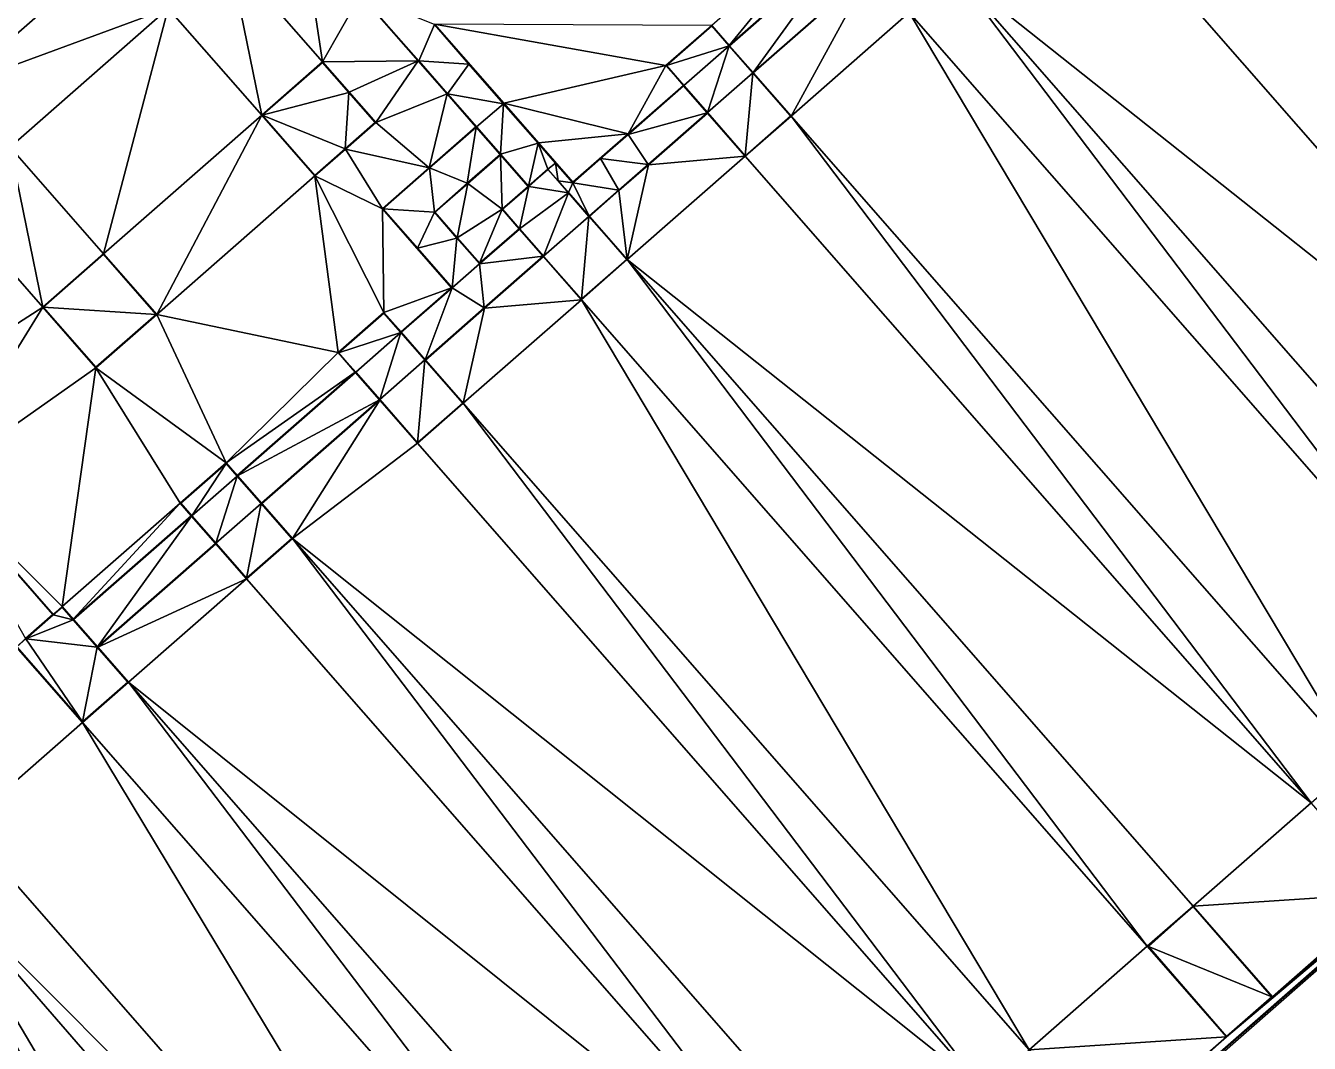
# Model space of a CAD drawing. Header units: metres. Extents: x 217325 to 217429, y 103029 to 103120.
# Drawn here: x 217376.53 to 217408.93, y 103067.52 to 103093.2 of the extents above; entities that cross this region are included whole.
import ezdxf

# ---------------------------------------------------------------- set-up
doc = ezdxf.new("R2010")
doc.units = ezdxf.units.M
doc.layers.add('_fondations', color=7, linetype='Continuous')

msp = doc.modelspace()

# ---------------------------------------------------------------- linework, layer by layer
at = {"layer": '_fondations', "color": 3, "true_color": 0x00ff00}
for points in [[(217417.255, 103080.838, 201.32), (217402.968, 103097.151, 201.32), (217399.989, 103094.542, 201.32)], [(217417.255, 103080.838, 201.32), (217417.996, 103096.309, 201.32), (217402.968, 103097.151, 201.32)], [(217396.828, 103095.814, 201.32), (217393.849, 103093.205, 201.32), (217394.29, 103092.701, 201.32)], [(217397.269, 103095.31, 201.32), (217396.828, 103095.814, 201.32), (217394.29, 103092.701, 201.32)], [(217381.66, 103094.979, 201.12), (217384.019, 103092.286, 201.12), (217383.518, 103095.644, 201.12)], [(217384.019, 103092.286, 201.12), (217384.976, 103093.978, 201.12), (217383.518, 103095.644, 201.12)], [(217372.824, 103093.913, 201.12), (217374.787, 103091.671, 201.12), (217378.782, 103095.169, 201.12)], [(217378.782, 103095.169, 201.12), (217374.787, 103091.671, 201.12), (217380.126, 103093.635, 201.12)], [(217397.276, 103095.302, 200.3), (217397.269, 103095.31, 201.32), (217394.29, 103092.701, 201.32)], [(217394.297, 103092.693, 200.3), (217397.276, 103095.302, 200.3), (217394.29, 103092.701, 201.32)], [(217397.276, 103095.302, 200.3), (217394.297, 103092.693, 200.3), (217394.89, 103092.016, 200.3)], [(217397.276, 103095.302, 200.3), (217394.89, 103092.016, 200.3), (217397.869, 103094.625, 200.3)], [(217381.66, 103094.979, 201.12), (217380.126, 103093.635, 201.12), (217382.484, 103090.942, 201.12)], [(217384.019, 103092.286, 201.12), (217381.66, 103094.979, 201.12), (217382.484, 103090.942, 201.12)], [(217397.869, 103094.625, 200.3), (217394.89, 103092.016, 200.3), (217394.896, 103092.009, 201.32)], [(217397.875, 103094.618, 201.32), (217397.869, 103094.625, 200.3), (217394.896, 103092.009, 201.32)], [(217397.875, 103094.618, 201.32), (217394.896, 103092.009, 201.32), (217395.852, 103090.918, 201.32)], [(217398.831, 103093.527, 201.32), (217397.875, 103094.618, 201.32), (217395.852, 103090.918, 201.32)], [(217413.118, 103077.214, 201.32), (217399.989, 103094.542, 201.32), (217398.831, 103093.527, 201.32)], [(217413.118, 103077.214, 201.32), (217414.276, 103078.229, 201.32), (217399.989, 103094.542, 201.32)], [(217414.276, 103078.229, 201.32), (217417.255, 103080.838, 201.32), (217399.989, 103094.542, 201.32)], [(217384.019, 103092.286, 201.12), (217386.435, 103092.313, 201.12), (217384.976, 103093.978, 201.12)], [(217384.99, 103093.977, 200.3), (217384.976, 103093.978, 201.12), (217386.435, 103092.313, 201.12)], [(217386.435, 103092.313, 201.12), (217386.449, 103092.312, 200.3), (217384.99, 103093.977, 200.3)], [(217386.843, 103093.227, 200.3), (217384.99, 103093.977, 200.3), (217386.449, 103092.312, 200.3)], [(217374.787, 103091.671, 201.12), (217376.131, 103090.136, 201.12), (217380.126, 103093.635, 201.12)], [(217380.126, 103093.635, 201.12), (217376.131, 103090.136, 201.12), (217378.49, 103087.443, 201.12)], [(217382.484, 103090.942, 201.12), (217380.126, 103093.635, 201.12), (217378.49, 103087.443, 201.12)], [(217386.843, 103093.227, 200.3), (217386.449, 103092.312, 200.3), (217387.718, 103092.228, 200.3)], [(217386.851, 103093.234, 201.32), (217386.843, 103093.227, 200.3), (217387.718, 103092.228, 200.3)], [(217392.69, 103092.19, 201.32), (217393.849, 103093.205, 201.32), (217386.851, 103093.234, 201.32)], [(217387.718, 103092.228, 200.3), (217388.598, 103091.24, 201.32), (217386.851, 103093.234, 201.32)], [(217392.69, 103092.19, 201.32), (217386.851, 103093.234, 201.32), (217388.598, 103091.24, 201.32)], [(217410.139, 103074.605, 201.32), (217398.831, 103093.527, 201.32), (217395.852, 103090.918, 201.32)], [(217410.139, 103074.605, 201.32), (217413.118, 103077.214, 201.32), (217398.831, 103093.527, 201.32)], [(217392.69, 103092.19, 201.32), (217393.848, 103093.191, 200.2), (217393.849, 103093.205, 201.32)], [(217392.704, 103092.189, 200.2), (217393.848, 103093.191, 200.2), (217392.69, 103092.19, 201.32)], [(217393.848, 103093.191, 200.2), (217392.704, 103092.189, 200.2), (217394.289, 103092.687, 200.2)], [(217393.849, 103093.205, 201.32), (217393.848, 103093.191, 200.2), (217394.29, 103092.701, 201.32)], [(217394.29, 103092.701, 201.32), (217393.848, 103093.191, 200.2), (217394.289, 103092.687, 200.2)], [(217394.289, 103092.687, 200.2), (217392.704, 103092.189, 200.2), (217393.146, 103091.685, 200.2)], [(217393.739, 103091.008, 200.2), (217394.289, 103092.687, 200.2), (217393.146, 103091.685, 200.2)], [(217394.289, 103092.687, 200.2), (217393.739, 103091.008, 200.2), (217394.882, 103092.01, 200.2)], [(217394.297, 103092.693, 200.3), (217394.29, 103092.701, 201.32), (217394.289, 103092.687, 200.2)], [(217394.89, 103092.016, 200.3), (217394.297, 103092.693, 200.3), (217394.289, 103092.687, 200.2)], [(217394.89, 103092.016, 200.3), (217394.289, 103092.687, 200.2), (217394.882, 103092.01, 200.2)], [(217382.499, 103090.941, 200.65), (217384.019, 103092.286, 201.12), (217382.484, 103090.942, 201.12)], [(217382.499, 103090.941, 200.65), (217384.018, 103092.272, 200.65), (217384.019, 103092.286, 201.12)], [(217384.018, 103092.272, 200.65), (217382.499, 103090.941, 200.65), (217384.684, 103091.512, 200.65)], [(217384.019, 103092.286, 201.12), (217384.018, 103092.272, 200.65), (217384.691, 103091.519, 201.12)], [(217384.691, 103091.519, 201.12), (217384.018, 103092.272, 200.65), (217384.684, 103091.512, 200.65)], [(217386.435, 103092.313, 201.12), (217384.019, 103092.286, 201.12), (217384.691, 103091.519, 201.12)], [(217385.363, 103090.751, 201.12), (217386.435, 103092.313, 201.12), (217384.691, 103091.519, 201.12)], [(217386.435, 103092.313, 201.12), (217385.363, 103090.751, 201.12), (217387.164, 103091.48, 201.12)], [(217386.449, 103092.312, 200.3), (217386.435, 103092.313, 201.12), (217387.164, 103091.48, 201.12)], [(217387.718, 103092.228, 200.3), (217386.449, 103092.312, 200.3), (217387.178, 103091.479, 200.3)], [(217387.164, 103091.48, 201.12), (217387.178, 103091.479, 200.3), (217386.449, 103092.312, 200.3)], [(217387.178, 103091.479, 200.3), (217388.593, 103091.229, 200.3), (217387.718, 103092.228, 200.3)], [(217388.598, 103091.24, 201.32), (217387.718, 103092.228, 200.3), (217388.593, 103091.229, 200.3)], [(217392.69, 103092.19, 201.32), (217388.598, 103091.24, 201.32), (217391.738, 103090.466, 201.32)], [(217393.132, 103091.686, 201.32), (217392.69, 103092.19, 201.32), (217391.738, 103090.466, 201.32)], [(217393.132, 103091.686, 201.32), (217392.704, 103092.189, 200.2), (217392.69, 103092.19, 201.32)], [(217392.704, 103092.189, 200.2), (217393.132, 103091.686, 201.32), (217393.146, 103091.685, 200.2)], [(217393.739, 103091.008, 200.2), (217394.694, 103089.917, 200.2), (217394.882, 103092.01, 200.2)], [(217394.694, 103089.917, 200.2), (217395.838, 103090.919, 200.2), (217394.882, 103092.01, 200.2)], [(217394.896, 103092.009, 201.32), (217394.89, 103092.016, 200.3), (217394.882, 103092.01, 200.2)], [(217395.838, 103090.919, 200.2), (217394.896, 103092.009, 201.32), (217394.882, 103092.01, 200.2)], [(217394.896, 103092.009, 201.32), (217395.838, 103090.919, 200.2), (217395.852, 103090.918, 201.32)], [(217393.138, 103091.679, 200.3), (217393.132, 103091.686, 201.32), (217391.738, 103090.466, 201.32)], [(217391.738, 103090.466, 201.32), (217391.741, 103090.455, 200.3), (217393.138, 103091.679, 200.3)], [(217393.731, 103091.002, 200.3), (217393.138, 103091.679, 200.3), (217391.741, 103090.455, 200.3)], [(217393.132, 103091.686, 201.32), (217393.138, 103091.679, 200.3), (217393.146, 103091.685, 200.2)], [(217393.138, 103091.679, 200.3), (217393.739, 103091.008, 200.2), (217393.146, 103091.685, 200.2)], [(217393.138, 103091.679, 200.3), (217393.731, 103091.002, 200.3), (217393.739, 103091.008, 200.2)], [(217384.684, 103091.512, 200.65), (217382.499, 103090.941, 200.65), (217384.589, 103090.087, 200.65)], [(217385.349, 103090.752, 200.65), (217384.684, 103091.512, 200.65), (217384.589, 103090.087, 200.65)], [(217385.349, 103090.752, 200.65), (217384.691, 103091.519, 201.12), (217384.684, 103091.512, 200.65)], [(217385.349, 103090.752, 200.65), (217385.363, 103090.751, 201.12), (217384.691, 103091.519, 201.12)], [(217385.363, 103090.751, 201.12), (217386.712, 103089.613, 201.12), (217387.164, 103091.48, 201.12)], [(217386.712, 103089.613, 201.12), (217387.893, 103090.648, 201.12), (217387.164, 103091.48, 201.12)], [(217387.893, 103090.648, 201.12), (217387.178, 103091.479, 200.3), (217387.164, 103091.48, 201.12)], [(217388.593, 103091.229, 200.3), (217387.178, 103091.479, 200.3), (217387.907, 103090.647, 200.3)], [(217387.893, 103090.648, 201.12), (217387.907, 103090.647, 200.3), (217387.178, 103091.479, 200.3)], [(217387.907, 103090.647, 200.3), (217388.513, 103089.955, 200.3), (217388.593, 103091.229, 200.3)], [(217388.513, 103089.955, 200.3), (217389.468, 103090.23, 200.3), (217388.593, 103091.229, 200.3)], [(217388.598, 103091.24, 201.32), (217388.593, 103091.229, 200.3), (217389.471, 103090.242, 201.32)], [(217389.471, 103090.242, 201.32), (217388.593, 103091.229, 200.3), (217389.468, 103090.23, 200.3)], [(217388.598, 103091.24, 201.32), (217389.471, 103090.242, 201.32), (217391.738, 103090.466, 201.32)], [(217392.242, 103089.697, 200.3), (217393.731, 103091.002, 200.3), (217391.741, 103090.455, 200.3)], [(217393.731, 103091.002, 200.3), (217392.242, 103089.697, 200.3), (217392.248, 103089.69, 201.32)], [(217393.738, 103090.994, 201.32), (217393.731, 103091.002, 200.3), (217392.248, 103089.69, 201.32)], [(217394.693, 103089.903, 201.32), (217393.738, 103090.994, 201.32), (217392.248, 103089.69, 201.32)], [(217393.731, 103091.002, 200.3), (217393.738, 103090.994, 201.32), (217393.739, 103091.008, 200.2)], [(217393.738, 103090.994, 201.32), (217394.694, 103089.917, 200.2), (217393.739, 103091.008, 200.2)], [(217394.693, 103089.903, 201.32), (217394.694, 103089.917, 200.2), (217393.738, 103090.994, 201.32)], [(217382.484, 103090.942, 201.12), (217378.49, 103087.443, 201.12), (217379.834, 103085.909, 201.12)], [(217383.828, 103089.407, 201.12), (217382.484, 103090.942, 201.12), (217379.834, 103085.909, 201.12)], [(217383.829, 103089.421, 200.65), (217382.499, 103090.941, 200.65), (217382.484, 103090.942, 201.12)], [(217383.829, 103089.421, 200.65), (217382.484, 103090.942, 201.12), (217383.828, 103089.407, 201.12)], [(217382.499, 103090.941, 200.65), (217383.829, 103089.421, 200.65), (217384.589, 103090.087, 200.65)], [(217384.596, 103090.079, 201.12), (217385.349, 103090.752, 200.65), (217384.589, 103090.087, 200.65)], [(217385.363, 103090.751, 201.12), (217385.349, 103090.752, 200.65), (217384.596, 103090.079, 201.12)], [(217386.712, 103089.613, 201.12), (217385.363, 103090.751, 201.12), (217384.596, 103090.079, 201.12)], [(217386.722, 103089.609, 200.75), (217387.893, 103090.648, 201.12), (217386.712, 103089.613, 201.12)], [(217387.9, 103090.64, 200.75), (217387.893, 103090.648, 201.12), (217386.722, 103089.609, 200.75)], [(217387.9, 103090.64, 200.75), (217386.722, 103089.609, 200.75), (217387.675, 103089.22, 200.75)], [(217388.506, 103089.948, 200.75), (217387.9, 103090.64, 200.75), (217387.675, 103089.22, 200.75)], [(217387.893, 103090.648, 201.12), (217387.9, 103090.64, 200.75), (217387.907, 103090.647, 200.3)], [(217387.9, 103090.64, 200.75), (217388.513, 103089.955, 200.3), (217387.907, 103090.647, 200.3)], [(217387.9, 103090.64, 200.75), (217388.506, 103089.948, 200.75), (217388.513, 103089.955, 200.3)], [(217395.838, 103090.919, 200.2), (217394.694, 103089.917, 200.2), (217394.693, 103089.903, 201.32)], [(217395.852, 103090.918, 201.32), (217395.838, 103090.919, 200.2), (217394.693, 103089.903, 201.32)], [(217408.981, 103073.591, 201.32), (217395.852, 103090.918, 201.32), (217394.693, 103089.903, 201.32)], [(217408.981, 103073.591, 201.32), (217410.139, 103074.605, 201.32), (217395.852, 103090.918, 201.32)], [(217389.471, 103090.242, 201.32), (217390.344, 103089.245, 201.32), (217391.738, 103090.466, 201.32)], [(217391.042, 103089.843, 200.3), (217391.738, 103090.466, 201.32), (217390.344, 103089.245, 201.32)], [(217391.042, 103089.843, 200.3), (217391.741, 103090.455, 200.3), (217391.738, 103090.466, 201.32)], [(217392.242, 103089.697, 200.3), (217391.741, 103090.455, 200.3), (217391.042, 103089.843, 200.3)], [(217376.131, 103090.136, 201.12), (217374.597, 103088.792, 201.12), (217376.955, 103086.099, 201.12)], [(217378.49, 103087.443, 201.12), (217376.131, 103090.136, 201.12), (217376.955, 103086.099, 201.12)], [(217383.828, 103089.407, 201.12), (217385.531, 103088.579, 201.12), (217384.596, 103090.079, 201.12)], [(217383.829, 103089.421, 200.65), (217383.828, 103089.407, 201.12), (217384.596, 103090.079, 201.12)], [(217383.829, 103089.421, 200.65), (217384.596, 103090.079, 201.12), (217384.589, 103090.087, 200.65)], [(217384.596, 103090.079, 201.12), (217385.531, 103088.579, 201.12), (217386.712, 103089.613, 201.12)], [(217389.468, 103090.23, 200.3), (217388.513, 103089.955, 200.3), (217389.218, 103089.15, 200.3)], [(217389.218, 103089.15, 200.3), (217389.711, 103089.581, 200.3), (217389.468, 103090.23, 200.3)], [(217389.468, 103090.23, 200.3), (217389.906, 103089.731, 200.3), (217389.471, 103090.242, 201.32)], [(217389.468, 103090.23, 200.3), (217389.711, 103089.581, 200.3), (217389.906, 103089.731, 200.3)], [(217389.906, 103089.731, 200.3), (217390.344, 103089.245, 201.32), (217389.471, 103090.242, 201.32)], [(217388.506, 103089.948, 200.75), (217387.675, 103089.22, 200.75), (217387.685, 103089.216, 201.32)], [(217388.512, 103089.94, 201.32), (217388.506, 103089.948, 200.75), (217387.685, 103089.216, 201.32)], [(217388.553, 103088.567, 201.32), (217388.512, 103089.94, 201.32), (217387.685, 103089.216, 201.32)], [(217388.506, 103089.948, 200.75), (217388.512, 103089.94, 201.32), (217388.513, 103089.955, 200.3)], [(217388.512, 103089.94, 201.32), (217389.218, 103089.15, 200.3), (217388.513, 103089.955, 200.3)], [(217388.553, 103088.567, 201.32), (217389.211, 103089.143, 201.32), (217388.512, 103089.94, 201.32)], [(217389.211, 103089.143, 201.32), (217389.218, 103089.15, 200.3), (217388.512, 103089.94, 201.32)], [(217389.906, 103089.731, 200.3), (217389.711, 103089.581, 200.3), (217389.971, 103089.284, 200.3)], [(217389.971, 103089.284, 200.3), (217390.344, 103089.231, 200.3), (217389.906, 103089.731, 200.3)], [(217390.344, 103089.245, 201.32), (217389.906, 103089.731, 200.3), (217390.344, 103089.231, 200.3)], [(217391.497, 103089.045, 200.3), (217391.042, 103089.843, 200.3), (217390.344, 103089.231, 200.3)], [(217390.344, 103089.245, 201.32), (217390.344, 103089.231, 200.3), (217391.042, 103089.843, 200.3)], [(217392.242, 103089.697, 200.3), (217391.042, 103089.843, 200.3), (217391.497, 103089.045, 200.3)], [(217392.242, 103089.697, 200.3), (217391.497, 103089.045, 200.3), (217391.504, 103089.037, 201.32)], [(217392.248, 103089.69, 201.32), (217392.242, 103089.697, 200.3), (217391.504, 103089.037, 201.32)], [(217391.714, 103087.294, 201.32), (217392.248, 103089.69, 201.32), (217391.504, 103089.037, 201.32)], [(217408.981, 103073.591, 201.32), (217394.693, 103089.903, 201.32), (217391.714, 103087.294, 201.32)], [(217391.714, 103087.294, 201.32), (217394.693, 103089.903, 201.32), (217392.248, 103089.69, 201.32)], [(217384.412, 103084.947, 201.12), (217383.828, 103089.407, 201.12), (217379.834, 103085.909, 201.12)], [(217384.412, 103084.947, 201.12), (217385.57, 103085.961, 201.12), (217383.828, 103089.407, 201.12)], [(217385.57, 103085.961, 201.12), (217385.531, 103088.579, 201.12), (217383.828, 103089.407, 201.12)], [(217385.545, 103088.578, 200.75), (217386.712, 103089.613, 201.12), (217385.531, 103088.579, 201.12)], [(217386.712, 103089.613, 201.12), (217385.545, 103088.578, 200.75), (217386.722, 103089.609, 200.75)], [(217386.843, 103088.492, 200.75), (217386.722, 103089.609, 200.75), (217385.545, 103088.578, 200.75)], [(217386.722, 103089.609, 200.75), (217386.843, 103088.492, 200.75), (217387.675, 103089.22, 200.75)], [(217389.218, 103089.15, 200.3), (217389.71, 103089.567, 200.2), (217389.711, 103089.581, 200.3)], [(217389.71, 103089.567, 200.2), (217389.218, 103089.15, 200.3), (217389.225, 103089.142, 200.2)], [(217389.225, 103089.142, 200.2), (217390.227, 103088.977, 200.2), (217389.71, 103089.567, 200.2)], [(217389.71, 103089.567, 200.2), (217389.971, 103089.284, 200.3), (217389.711, 103089.581, 200.3)], [(217389.971, 103089.284, 200.3), (217389.71, 103089.567, 200.2), (217390.227, 103088.977, 200.2)], [(217386.858, 103088.491, 201.32), (217387.675, 103089.22, 200.75), (217386.843, 103088.492, 200.75)], [(217387.675, 103089.22, 200.75), (217386.858, 103088.491, 201.32), (217387.685, 103089.216, 201.32)], [(217387.685, 103089.216, 201.32), (217386.858, 103088.491, 201.32), (217387.422, 103087.846, 201.32)], [(217388.553, 103088.567, 201.32), (217387.685, 103089.216, 201.32), (217387.422, 103087.846, 201.32)], [(217388.553, 103088.567, 201.32), (217388.567, 103088.566, 200.2), (217389.211, 103089.143, 201.32)], [(217389.211, 103089.143, 201.32), (217388.567, 103088.566, 200.2), (217389.225, 103089.142, 200.2)], [(217388.997, 103088.074, 200.2), (217389.225, 103089.142, 200.2), (217388.567, 103088.566, 200.2)], [(217389.225, 103089.142, 200.2), (217388.997, 103088.074, 200.2), (217390.227, 103088.977, 200.2)], [(217389.218, 103089.15, 200.3), (217389.211, 103089.143, 201.32), (217389.225, 103089.142, 200.2)], [(217390.232, 103088.987, 200.3), (217389.971, 103089.284, 200.3), (217390.227, 103088.977, 200.2)], [(217390.232, 103088.987, 200.3), (217390.344, 103089.231, 200.3), (217389.971, 103089.284, 200.3)], [(217390.752, 103088.393, 200.3), (217390.344, 103089.231, 200.3), (217390.232, 103088.987, 200.3)], [(217390.344, 103089.231, 200.3), (217390.752, 103088.393, 200.3), (217391.497, 103089.045, 200.3)], [(217390.752, 103088.393, 200.3), (217390.759, 103088.385, 201.32), (217391.497, 103089.045, 200.3)], [(217391.497, 103089.045, 200.3), (217390.759, 103088.385, 201.32), (217391.504, 103089.037, 201.32)], [(217391.504, 103089.037, 201.32), (217390.759, 103088.385, 201.32), (217391.714, 103087.294, 201.32)], [(217376.955, 103086.099, 201.12), (217374.597, 103088.792, 201.12), (217372.782, 103083.412, 201.12)], [(217388.997, 103088.074, 200.2), (217389.601, 103087.385, 200.2), (217390.227, 103088.977, 200.2)], [(217389.601, 103087.385, 200.2), (217390.745, 103088.386, 200.2), (217390.227, 103088.977, 200.2)], [(217390.752, 103088.393, 200.3), (217390.232, 103088.987, 200.3), (217390.227, 103088.977, 200.2)], [(217390.745, 103088.386, 200.2), (217390.752, 103088.393, 200.3), (217390.227, 103088.977, 200.2)], [(217385.57, 103085.961, 201.12), (217387.277, 103086.585, 201.12), (217385.531, 103088.579, 201.12)], [(217386.418, 103087.581, 200.75), (217385.531, 103088.579, 201.12), (217387.277, 103086.585, 201.12)], [(217385.545, 103088.578, 200.75), (217385.531, 103088.579, 201.12), (217386.418, 103087.581, 200.75)], [(217386.843, 103088.492, 200.75), (217385.545, 103088.578, 200.75), (217386.418, 103087.581, 200.75)], [(217386.418, 103087.581, 200.75), (217387.414, 103087.84, 200.75), (217386.843, 103088.492, 200.75)], [(217386.858, 103088.491, 201.32), (217386.843, 103088.492, 200.75), (217387.414, 103087.84, 200.75)], [(217386.858, 103088.491, 201.32), (217387.414, 103087.84, 200.75), (217387.422, 103087.846, 201.32)], [(217387.987, 103087.202, 201.32), (217388.553, 103088.567, 201.32), (217387.422, 103087.846, 201.32)], [(217388.553, 103088.567, 201.32), (217387.987, 103087.202, 201.32), (217388.983, 103088.075, 201.32)], [(217388.567, 103088.566, 200.2), (217388.553, 103088.567, 201.32), (217388.983, 103088.075, 201.32)], [(217388.567, 103088.566, 200.2), (217388.983, 103088.075, 201.32), (217388.997, 103088.074, 200.2)], [(217390.557, 103086.294, 200.2), (217390.745, 103088.386, 200.2), (217389.601, 103087.385, 200.2)], [(217390.557, 103086.294, 200.2), (217391.7, 103087.295, 200.2), (217390.745, 103088.386, 200.2)], [(217390.759, 103088.385, 201.32), (217390.752, 103088.393, 200.3), (217390.745, 103088.386, 200.2)], [(217391.7, 103087.295, 200.2), (217390.759, 103088.385, 201.32), (217390.745, 103088.386, 200.2)], [(217391.7, 103087.295, 200.2), (217391.714, 103087.294, 201.32), (217390.759, 103088.385, 201.32)], [(217387.987, 103087.202, 201.32), (217387.986, 103087.188, 200.75), (217388.99, 103088.067, 200.75)], [(217389.594, 103087.378, 200.75), (217388.99, 103088.067, 200.75), (217387.986, 103087.188, 200.75)], [(217387.987, 103087.202, 201.32), (217388.99, 103088.067, 200.75), (217388.983, 103088.075, 201.32)], [(217388.983, 103088.075, 201.32), (217388.99, 103088.067, 200.75), (217388.997, 103088.074, 200.2)], [(217388.997, 103088.074, 200.2), (217388.99, 103088.067, 200.75), (217389.601, 103087.385, 200.2)], [(217388.99, 103088.067, 200.75), (217389.594, 103087.378, 200.75), (217389.601, 103087.385, 200.2)], [(217387.414, 103087.84, 200.75), (217386.418, 103087.581, 200.75), (217387.291, 103086.584, 200.75)], [(217387.291, 103086.584, 200.75), (217387.986, 103087.188, 200.75), (217387.414, 103087.84, 200.75)], [(217387.414, 103087.84, 200.75), (217387.987, 103087.202, 201.32), (217387.422, 103087.846, 201.32)], [(217387.986, 103087.188, 200.75), (217387.987, 103087.202, 201.32), (217387.414, 103087.84, 200.75)], [(217378.489, 103087.429, 200.65), (217378.49, 103087.443, 201.12), (217376.955, 103086.099, 201.12)], [(217376.969, 103086.098, 200.65), (217378.489, 103087.429, 200.65), (217376.955, 103086.099, 201.12)], [(217376.969, 103086.098, 200.65), (217379.82, 103085.91, 200.65), (217378.489, 103087.429, 200.65)], [(217378.489, 103087.429, 200.65), (217379.82, 103085.91, 200.65), (217378.49, 103087.443, 201.12)], [(217378.49, 103087.443, 201.12), (217379.82, 103085.91, 200.65), (217379.834, 103085.909, 201.12)], [(217387.277, 103086.585, 201.12), (217387.291, 103086.584, 200.75), (217386.418, 103087.581, 200.75)], [(217389.594, 103087.378, 200.75), (217389.6, 103087.371, 201.32), (217389.601, 103087.385, 200.2)], [(217389.6, 103087.371, 201.32), (217390.557, 103086.294, 200.2), (217389.601, 103087.385, 200.2)], [(217369.211, 103034.408, 201.32), (217429.397, 103087.121, 201.32), (217399.271, 103060.802, 201.32)], [(217387.986, 103087.188, 200.75), (217387.291, 103086.584, 200.75), (217388.104, 103086.074, 200.75)], [(217387.986, 103087.188, 200.75), (217388.104, 103086.074, 200.75), (217389.594, 103087.378, 200.75)], [(217388.111, 103086.066, 201.32), (217389.594, 103087.378, 200.75), (217388.104, 103086.074, 200.75)], [(217389.6, 103087.371, 201.32), (217389.594, 103087.378, 200.75), (217388.111, 103086.066, 201.32)], [(217390.556, 103086.28, 201.32), (217389.6, 103087.371, 201.32), (217388.111, 103086.066, 201.32)], [(217390.556, 103086.28, 201.32), (217390.557, 103086.294, 200.2), (217389.6, 103087.371, 201.32)], [(217391.7, 103087.295, 200.2), (217390.557, 103086.294, 200.2), (217390.556, 103086.28, 201.32)], [(217391.714, 103087.294, 201.32), (217391.7, 103087.295, 200.2), (217390.556, 103086.28, 201.32)], [(217404.843, 103069.967, 201.32), (217391.714, 103087.294, 201.32), (217390.556, 103086.28, 201.32)], [(217404.843, 103069.967, 201.32), (217406.002, 103070.981, 201.32), (217391.714, 103087.294, 201.32)], [(217406.002, 103070.981, 201.32), (217408.981, 103073.591, 201.32), (217391.714, 103087.294, 201.32)], [(217399.271, 103060.802, 201.32), (217429.397, 103087.121, 201.32), (217414.298, 103073.964, 201.32)], [(217386.002, 103085.469, 201.12), (217387.277, 103086.585, 201.12), (217385.57, 103085.961, 201.12)], [(217386.008, 103085.461, 200.75), (217387.277, 103086.585, 201.12), (217386.002, 103085.469, 201.12)], [(217387.277, 103086.585, 201.12), (217386.008, 103085.461, 200.75), (217387.291, 103086.584, 200.75)], [(217386.615, 103084.769, 200.75), (217387.291, 103086.584, 200.75), (217386.008, 103085.461, 200.75)], [(217387.291, 103086.584, 200.75), (217386.615, 103084.769, 200.75), (217388.104, 103086.074, 200.75)], [(217376.955, 103086.099, 201.12), (217372.782, 103083.412, 201.12), (217374.261, 103081.723, 201.12)], [(217378.299, 103084.565, 201.12), (217376.955, 103086.099, 201.12), (217374.261, 103081.723, 201.12)], [(217376.969, 103086.098, 200.65), (217376.955, 103086.099, 201.12), (217378.299, 103084.565, 201.12)], [(217376.969, 103086.098, 200.65), (217378.3, 103084.579, 200.65), (217379.82, 103085.91, 200.65)], [(217378.3, 103084.579, 200.65), (217376.969, 103086.098, 200.65), (217378.299, 103084.565, 201.12)], [(217401.864, 103067.358, 201.32), (217390.556, 103086.28, 201.32), (217387.573, 103083.674, 201.32)], [(217387.573, 103083.674, 201.32), (217390.556, 103086.28, 201.32), (217388.111, 103086.066, 201.32)], [(217401.864, 103067.358, 201.32), (217404.843, 103069.967, 201.32), (217390.556, 103086.28, 201.32)], [(217378.299, 103084.565, 201.12), (217381.585, 103082.164, 201.12), (217379.834, 103085.909, 201.12)], [(217378.3, 103084.579, 200.65), (217378.299, 103084.565, 201.12), (217379.834, 103085.909, 201.12)], [(217379.82, 103085.91, 200.65), (217378.3, 103084.579, 200.65), (217379.834, 103085.909, 201.12)], [(217381.585, 103082.164, 201.12), (217384.412, 103084.947, 201.12), (217379.834, 103085.909, 201.12)], [(217384.426, 103084.946, 200.65), (217385.57, 103085.961, 201.12), (217384.412, 103084.947, 201.12)], [(217384.426, 103084.946, 200.65), (217385.57, 103085.947, 200.65), (217385.57, 103085.961, 201.12)], [(217385.57, 103085.947, 200.65), (217384.426, 103084.946, 200.65), (217386.001, 103085.454, 200.65)], [(217385.57, 103085.947, 200.65), (217386.002, 103085.469, 201.12), (217385.57, 103085.961, 201.12)], [(217386.002, 103085.469, 201.12), (217385.57, 103085.947, 200.65), (217386.001, 103085.454, 200.65)], [(217386.615, 103084.769, 200.75), (217386.621, 103084.761, 201.32), (217388.104, 103086.074, 200.75)], [(217388.104, 103086.074, 200.75), (217386.621, 103084.761, 201.32), (217388.111, 103086.066, 201.32)], [(217386.621, 103084.761, 201.32), (217387.573, 103083.674, 201.32), (217388.111, 103086.066, 201.32)], [(217386.001, 103085.454, 200.65), (217384.426, 103084.946, 200.65), (217384.858, 103084.453, 200.65)], [(217385.464, 103083.761, 200.65), (217386.001, 103085.454, 200.65), (217384.858, 103084.453, 200.65)], [(217386.001, 103085.454, 200.65), (217385.464, 103083.761, 200.65), (217386.607, 103084.762, 200.65)], [(217386.008, 103085.461, 200.75), (217386.002, 103085.469, 201.12), (217386.001, 103085.454, 200.65)], [(217386.615, 103084.769, 200.75), (217386.008, 103085.461, 200.75), (217386.001, 103085.454, 200.65)], [(217386.615, 103084.769, 200.75), (217386.001, 103085.454, 200.65), (217386.607, 103084.762, 200.65)], [(217384.843, 103084.454, 201.12), (217384.412, 103084.947, 201.12), (217381.585, 103082.164, 201.12)], [(217384.426, 103084.946, 200.65), (217384.412, 103084.947, 201.12), (217384.843, 103084.454, 201.12)], [(217384.426, 103084.946, 200.65), (217384.843, 103084.454, 201.12), (217384.858, 103084.453, 200.65)], [(217377.447, 103078.541, 201.12), (217378.299, 103084.565, 201.12), (217374.261, 103081.723, 201.12)], [(217377.447, 103078.541, 201.12), (217380.426, 103081.15, 201.12), (217378.299, 103084.565, 201.12)], [(217380.426, 103081.15, 201.12), (217381.585, 103082.164, 201.12), (217378.299, 103084.565, 201.12)], [(217385.464, 103083.761, 200.65), (217386.416, 103082.674, 200.65), (217386.607, 103084.762, 200.65)], [(217386.416, 103082.674, 200.65), (217387.559, 103083.675, 200.65), (217386.607, 103084.762, 200.65)], [(217386.621, 103084.761, 201.32), (217386.615, 103084.769, 200.75), (217386.607, 103084.762, 200.65)], [(217387.559, 103083.675, 200.65), (217386.621, 103084.761, 201.32), (217386.607, 103084.762, 200.65)], [(217386.621, 103084.761, 201.32), (217387.559, 103083.675, 200.65), (217387.573, 103083.674, 201.32)], [(217381.864, 103081.845, 201.12), (217384.843, 103084.454, 201.12), (217381.585, 103082.164, 201.12)], [(217381.871, 103081.837, 200.75), (217384.843, 103084.454, 201.12), (217381.864, 103081.845, 201.12)], [(217381.871, 103081.837, 200.75), (217384.85, 103084.446, 200.75), (217384.843, 103084.454, 201.12)], [(217385.456, 103083.754, 200.75), (217384.85, 103084.446, 200.75), (217381.871, 103081.837, 200.75)], [(217384.843, 103084.454, 201.12), (217384.85, 103084.446, 200.75), (217384.858, 103084.453, 200.65)], [(217384.85, 103084.446, 200.75), (217385.464, 103083.761, 200.65), (217384.858, 103084.453, 200.65)], [(217384.85, 103084.446, 200.75), (217385.456, 103083.754, 200.75), (217385.464, 103083.761, 200.65)], [(217382.477, 103081.145, 200.75), (217385.456, 103083.754, 200.75), (217381.871, 103081.837, 200.75)], [(217385.456, 103083.754, 200.75), (217382.477, 103081.145, 200.75), (217382.484, 103081.138, 201.32)], [(217385.463, 103083.747, 201.32), (217385.456, 103083.754, 200.75), (217382.484, 103081.138, 201.32)], [(217385.463, 103083.747, 201.32), (217382.484, 103081.138, 201.32), (217383.258, 103080.254, 201.32)], [(217386.415, 103082.66, 201.32), (217385.463, 103083.747, 201.32), (217383.258, 103080.254, 201.32)], [(217385.456, 103083.754, 200.75), (217385.463, 103083.747, 201.32), (217385.464, 103083.761, 200.65)], [(217385.463, 103083.747, 201.32), (217386.416, 103082.674, 200.65), (217385.464, 103083.761, 200.65)], [(217386.415, 103082.66, 201.32), (217386.416, 103082.674, 200.65), (217385.463, 103083.747, 201.32)], [(217387.559, 103083.675, 200.65), (217386.416, 103082.674, 200.65), (217386.415, 103082.66, 201.32)], [(217387.573, 103083.674, 201.32), (217387.559, 103083.675, 200.65), (217386.415, 103082.66, 201.32)], [(217400.706, 103066.343, 201.32), (217387.573, 103083.674, 201.32), (217386.415, 103082.66, 201.32)], [(217400.706, 103066.343, 201.32), (217401.864, 103067.358, 201.32), (217387.573, 103083.674, 201.32)], [(217400.706, 103066.343, 201.32), (217386.415, 103082.66, 201.32), (217383.258, 103080.254, 201.32)], [(217380.44, 103081.149, 200.65), (217381.585, 103082.164, 201.12), (217380.426, 103081.15, 201.12)], [(217380.44, 103081.149, 200.65), (217381.584, 103082.15, 200.65), (217381.585, 103082.164, 201.12)], [(217381.584, 103082.15, 200.65), (217380.44, 103081.149, 200.65), (217380.72, 103080.829, 200.65)], [(217381.864, 103081.831, 200.65), (217381.584, 103082.15, 200.65), (217380.72, 103080.829, 200.65)], [(217381.584, 103082.15, 200.65), (217381.864, 103081.845, 201.12), (217381.585, 103082.164, 201.12)], [(217381.864, 103081.845, 201.12), (217381.584, 103082.15, 200.65), (217381.864, 103081.831, 200.65)], [(217374.257, 103081.712, 200.75), (217377.221, 103078.343, 201.12), (217374.261, 103081.723, 201.12)], [(217376.522, 103077.73, 200.75), (217377.214, 103078.336, 200.75), (217374.257, 103081.712, 200.75)], [(217377.214, 103078.336, 200.75), (217377.221, 103078.343, 201.12), (217374.257, 103081.712, 200.75)], [(217377.447, 103078.541, 201.12), (217374.261, 103081.723, 201.12), (217377.221, 103078.343, 201.12)], [(217381.326, 103080.137, 200.65), (217381.864, 103081.831, 200.65), (217380.72, 103080.829, 200.65)], [(217381.864, 103081.831, 200.65), (217381.326, 103080.137, 200.65), (217382.47, 103081.139, 200.65)], [(217381.871, 103081.837, 200.75), (217381.864, 103081.845, 201.12), (217381.864, 103081.831, 200.65)], [(217382.477, 103081.145, 200.75), (217381.871, 103081.837, 200.75), (217381.864, 103081.831, 200.65)], [(217382.477, 103081.145, 200.75), (217381.864, 103081.831, 200.65), (217382.47, 103081.139, 200.65)], [(217377.727, 103078.221, 201.12), (217380.426, 103081.15, 201.12), (217377.447, 103078.541, 201.12)], [(217380.706, 103080.83, 201.12), (217380.426, 103081.15, 201.12), (217377.727, 103078.221, 201.12)], [(217380.44, 103081.149, 200.65), (217380.426, 103081.15, 201.12), (217380.706, 103080.83, 201.12)], [(217380.44, 103081.149, 200.65), (217380.706, 103080.83, 201.12), (217380.72, 103080.829, 200.65)], [(217381.326, 103080.137, 200.65), (217382.1, 103079.253, 200.65), (217382.47, 103081.139, 200.65)], [(217382.1, 103079.253, 200.65), (217383.244, 103080.255, 200.65), (217382.47, 103081.139, 200.65)], [(217382.484, 103081.138, 201.32), (217382.477, 103081.145, 200.75), (217382.47, 103081.139, 200.65)], [(217383.244, 103080.255, 200.65), (217382.484, 103081.138, 201.32), (217382.47, 103081.139, 200.65)], [(217382.484, 103081.138, 201.32), (217383.244, 103080.255, 200.65), (217383.258, 103080.254, 201.32)], [(217377.734, 103078.214, 200.75), (217380.706, 103080.83, 201.12), (217377.727, 103078.221, 201.12)], [(217377.734, 103078.214, 200.75), (217380.713, 103080.823, 200.75), (217380.706, 103080.83, 201.12)], [(217378.34, 103077.521, 200.75), (217380.713, 103080.823, 200.75), (217377.734, 103078.214, 200.75)], [(217380.713, 103080.823, 200.75), (217378.34, 103077.521, 200.75), (217381.319, 103080.131, 200.75)], [(217380.706, 103080.83, 201.12), (217380.713, 103080.823, 200.75), (217380.72, 103080.829, 200.65)], [(217380.713, 103080.823, 200.75), (217381.326, 103080.137, 200.65), (217380.72, 103080.829, 200.65)], [(217380.713, 103080.823, 200.75), (217381.319, 103080.131, 200.75), (217381.326, 103080.137, 200.65)], [(217383.244, 103080.255, 200.65), (217382.1, 103079.253, 200.65), (217382.1, 103079.239, 201.32)], [(217383.258, 103080.254, 201.32), (217383.244, 103080.255, 200.65), (217382.1, 103079.239, 201.32)], [(217396.749, 103062.512, 201.32), (217383.258, 103080.254, 201.32), (217382.1, 103079.239, 201.32)], [(217396.749, 103062.512, 201.32), (217397.908, 103063.527, 201.32), (217383.258, 103080.254, 201.32)], [(217397.908, 103063.527, 201.32), (217400.706, 103066.343, 201.32), (217383.258, 103080.254, 201.32)], [(217381.319, 103080.131, 200.75), (217378.34, 103077.521, 200.75), (217378.346, 103077.514, 201.32)], [(217381.325, 103080.123, 201.32), (217381.319, 103080.131, 200.75), (217378.346, 103077.514, 201.32)], [(217382.1, 103079.239, 201.32), (217381.325, 103080.123, 201.32), (217378.346, 103077.514, 201.32)], [(217381.319, 103080.131, 200.75), (217381.325, 103080.123, 201.32), (217381.326, 103080.137, 200.65)], [(217381.325, 103080.123, 201.32), (217382.1, 103079.253, 200.65), (217381.326, 103080.137, 200.65)], [(217382.1, 103079.239, 201.32), (217382.1, 103079.253, 200.65), (217381.325, 103080.123, 201.32)], [(217382.1, 103079.239, 201.32), (217378.346, 103077.514, 201.32), (217379.121, 103076.63, 201.32)], [(217396.749, 103062.512, 201.32), (217382.1, 103079.239, 201.32), (217379.121, 103076.63, 201.32)], [(217377.214, 103078.336, 200.75), (217376.522, 103077.73, 200.75), (217376.528, 103077.723, 200.65)], [(217377.214, 103078.336, 200.75), (217376.528, 103077.723, 200.65), (217377.22, 103078.329, 200.65)], [(217376.528, 103077.723, 200.65), (217377.726, 103078.207, 200.65), (217377.22, 103078.329, 200.65)], [(217377.221, 103078.343, 201.12), (217377.214, 103078.336, 200.75), (217377.22, 103078.329, 200.65)], [(217377.22, 103078.329, 200.65), (217377.726, 103078.207, 200.65), (217377.446, 103078.527, 200.65)], [(217377.446, 103078.527, 200.65), (217377.221, 103078.343, 201.12), (217377.22, 103078.329, 200.65)], [(217377.446, 103078.527, 200.65), (217377.447, 103078.541, 201.12), (217377.221, 103078.343, 201.12)], [(217377.446, 103078.527, 200.65), (217377.727, 103078.221, 201.12), (217377.447, 103078.541, 201.12)], [(217377.727, 103078.221, 201.12), (217377.446, 103078.527, 200.65), (217377.726, 103078.207, 200.65)], [(217377.726, 103078.207, 200.65), (217376.528, 103077.723, 200.65), (217378.332, 103077.515, 200.65)], [(217377.734, 103078.214, 200.75), (217377.727, 103078.221, 201.12), (217377.726, 103078.207, 200.65)], [(217377.734, 103078.214, 200.75), (217377.726, 103078.207, 200.65), (217378.332, 103077.515, 200.65)], [(217378.34, 103077.521, 200.75), (217377.734, 103078.214, 200.75), (217378.332, 103077.515, 200.65)], [(217376.514, 103077.724, 201.32), (217376.303, 103077.525, 200.65), (217376.528, 103077.723, 200.65)], [(217376.303, 103077.525, 200.65), (217377.963, 103075.629, 200.65), (217376.528, 103077.723, 200.65)], [(217376.522, 103077.73, 200.75), (217376.514, 103077.724, 201.32), (217376.528, 103077.723, 200.65)], [(217376.528, 103077.723, 200.65), (217377.963, 103075.629, 200.65), (217378.332, 103077.515, 200.65)], [(217374.983, 103073.006, 201.32), (217377.962, 103075.615, 201.32), (217376.289, 103077.526, 201.32)], [(217377.963, 103075.629, 200.65), (217376.303, 103077.525, 200.65), (217376.289, 103077.526, 201.32)], [(217377.962, 103075.615, 201.32), (217377.963, 103075.629, 200.65), (217376.289, 103077.526, 201.32)], [(217377.963, 103075.629, 200.65), (217379.106, 103076.631, 200.65), (217378.332, 103077.515, 200.65)], [(217378.346, 103077.514, 201.32), (217378.34, 103077.521, 200.75), (217378.332, 103077.515, 200.65)], [(217379.106, 103076.631, 200.65), (217378.346, 103077.514, 201.32), (217378.332, 103077.515, 200.65)], [(217378.346, 103077.514, 201.32), (217379.106, 103076.631, 200.65), (217379.121, 103076.63, 201.32)], [(217379.106, 103076.631, 200.65), (217377.963, 103075.629, 200.65), (217377.962, 103075.615, 201.32)], [(217379.121, 103076.63, 201.32), (217379.106, 103076.631, 200.65), (217377.962, 103075.615, 201.32)], [(217392.612, 103058.889, 201.32), (217379.121, 103076.63, 201.32), (217377.962, 103075.615, 201.32)], [(217392.612, 103058.889, 201.32), (217393.77, 103059.903, 201.32), (217379.121, 103076.63, 201.32)], [(217393.77, 103059.903, 201.32), (217396.749, 103062.512, 201.32), (217379.121, 103076.63, 201.32)], [(217374.983, 103073.006, 201.32), (217389.633, 103056.28, 201.32), (217377.962, 103075.615, 201.32)], [(217389.633, 103056.28, 201.32), (217392.612, 103058.889, 201.32), (217377.962, 103075.615, 201.32)], [(217406.846, 103067.68, 201.32), (217399.271, 103060.802, 201.32), (217414.298, 103073.964, 201.32)], [(217408.005, 103068.695, 201.32), (217406.846, 103067.68, 201.32), (217414.298, 103073.964, 201.32)], [(217410.983, 103071.304, 201.32), (217408.005, 103068.695, 201.32), (217414.298, 103073.964, 201.32)], [(217408.981, 103073.591, 201.32), (217406.002, 103070.981, 201.32), (217410.983, 103071.304, 201.32)], [(217374.983, 103073.006, 201.32), (217374.086, 103071.822, 201.32), (217389.633, 103056.28, 201.32)], [(217374.086, 103071.822, 201.32), (217366.708, 103065.759, 201.32), (217384.156, 103051.848, 201.32)], [(217374.086, 103071.822, 201.32), (217385.314, 103052.863, 201.32), (217388.474, 103055.265, 201.32)], [(217385.314, 103052.863, 201.32), (217374.086, 103071.822, 201.32), (217384.156, 103051.848, 201.32)], [(217389.633, 103056.28, 201.32), (217374.086, 103071.822, 201.32), (217388.474, 103055.265, 201.32)], [(217406.002, 103070.981, 201.32), (217408.005, 103068.695, 201.32), (217410.983, 103071.304, 201.32)], [(217406.001, 103070.967, 199.9), (217406.002, 103070.981, 201.32), (217404.843, 103069.967, 201.32)], [(217404.857, 103069.966, 199.9), (217406.001, 103070.967, 199.9), (217404.843, 103069.967, 201.32)], [(217406.001, 103070.967, 199.9), (217404.857, 103069.966, 199.9), (217404.871, 103069.965, 199.9)], [(217407.99, 103068.695, 199.9), (217406.001, 103070.967, 199.9), (217404.871, 103069.965, 199.9)], [(217406.001, 103070.967, 199.9), (217407.99, 103068.695, 199.9), (217406.002, 103070.981, 201.32)], [(217406.002, 103070.981, 201.32), (217407.99, 103068.695, 199.9), (217408.005, 103068.695, 201.32)], [(217404.843, 103069.967, 201.32), (217401.864, 103067.358, 201.32), (217406.846, 103067.68, 201.32)], [(217404.857, 103069.966, 199.9), (217404.843, 103069.967, 201.32), (217406.846, 103067.68, 201.32)], [(217404.857, 103069.966, 199.9), (217406.847, 103067.694, 199.9), (217404.871, 103069.965, 199.9)], [(217406.847, 103067.694, 199.9), (217404.857, 103069.966, 199.9), (217406.846, 103067.68, 201.32)], [(217406.847, 103067.694, 199.9), (217407.99, 103068.695, 199.9), (217404.871, 103069.965, 199.9)], [(217406.847, 103067.694, 199.9), (217406.846, 103067.68, 201.32), (217408.005, 103068.695, 201.32)], [(217407.99, 103068.695, 199.9), (217406.847, 103067.694, 199.9), (217408.005, 103068.695, 201.32)], [(217406.846, 103067.68, 201.32), (217403.867, 103065.071, 201.32), (217399.271, 103060.802, 201.32)], [(217401.864, 103067.358, 201.32), (217403.867, 103065.071, 201.32), (217406.846, 103067.68, 201.32)]]:
    msp.add_3dface(points, dxfattribs=at)

doc.saveas('drawing.dxf')
